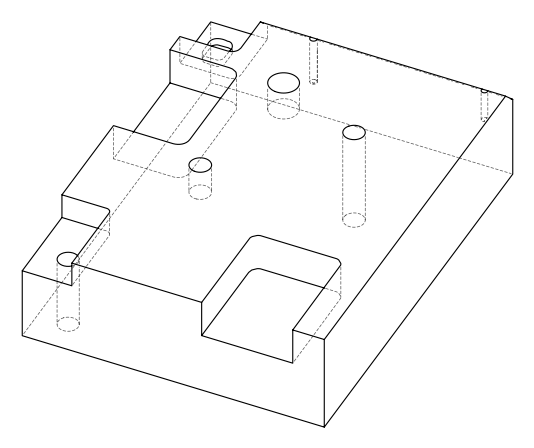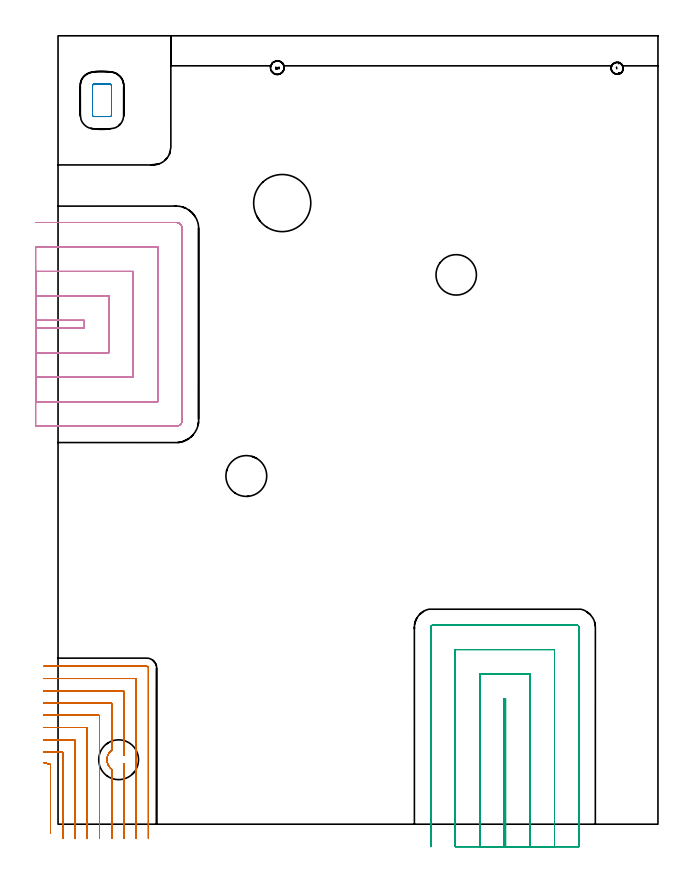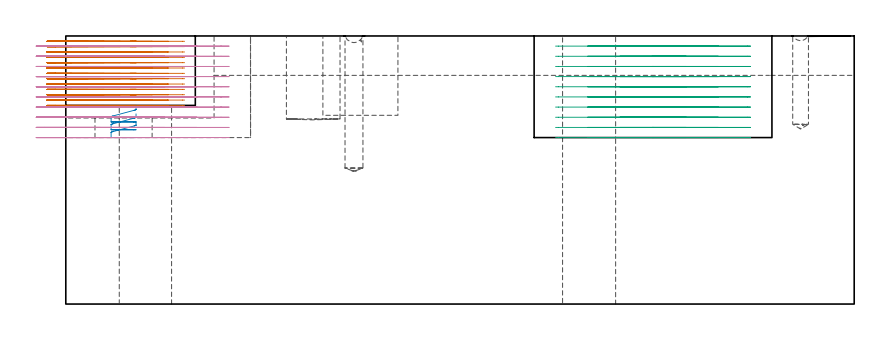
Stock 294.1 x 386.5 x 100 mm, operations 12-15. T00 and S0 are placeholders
(PLAN: 15 operations, 12 tool changes, 90.6 min)
(1 SPOT_DRILL | STEP1POCKET | NXT0321_9005460120000 | 0.03 min | 1 mm3)
(2 SPOT_DRILL_1 | STEP1POCKET_1 | NXT0321_9005460120000 | 0.03 min | 0 mm3)
(3 DRILL_THROUGH_HOLE_FROM_SOLID_MATERIAL | STEP1HOLE | UGT0301_515 | 0.43 min | 11276 mm3)
(4 DRILL_TO_ENLARGE_THROUGH_HOLE | STEP1HOLE | UGT0301_264 | 0.44 min | 19475 mm3)
(5 INDEXABLE_INSERT_DRILL_THROUGH_HOLE_FROM_SOLID | STEP1HOLE_1 | NXT0302_010 | 0.32 min | 29826 mm3)
(6 DRILL_BLIND_HOLE_INTO_CENTER | STEP1POCKET | NXT0301_038 | 0.21 min | 1735 mm3)
(7 DRILL_BLIND_HOLE_INTO_CENTER_1 | STEP1POCKET_1 | UGT0301_182 | 0.15 min | 906 mm3)
(8 INDEXABLE_INSERT_DRILL_BLIND_HOLE_FROM_SOLID | STEP1POCKET_2 | UGT0302_007 | 0.13 min | 18210 mm3)
(9 INDEXABLE_INSERT_DRILL_BLIND_HOLE_FROM_SOLID_1 | STEP1POCKET_3 | NXT0302_011 | 0.13 min | 9750 mm3)
(10 AREA_MILL | FG_CHAMFER_SURFACE | UGT0205_001 | 11.81 min | 26559 mm3)
(11 MILL_CORNER_NOTCH_RECTANGULAR | CORNER_NOTCH_RECTANGULAR | NXT0201_012 | Follow Part, ap 4, ae 75% | 7.02 min | 105842 mm3)
(12 MILL_CORNER_NOTCH_RECTANGULAR_1 | CORNER_NOTCH_RECTANGULAR_1 | NXT0201_009 | Follow Part, ap 2, ae 75% | 23.31 min | 93997 mm3)
(13 MILL_RECTANGULAR_POCKET | POCKET_RECTANGULAR_STRAIGHT | NXT0201_011 | Follow Part, ap 3, ae 75% | 0.58 min | 4043 mm3)
(14 MILL_SLOT | SLOT_PARTIAL_RECTANGULAR | NXT0201_012 | Follow Part, ap 4, ae 75% | 22.34 min | 353688 mm3)
(15 MILL_SLOT_1 | SLOT_PARTIAL_RECTANGULAR_1 | NXT0201_012 | Follow Part, ap 4, ae 75% | 23.68 min | 300731 mm3)
(TOOL NXT0321_9005460120000 | NC Spot Drill, 142deg, 12mm, Carbide, Uncoated | D12 PA142 FL30 Z2)
(TOOL UGT0301_515 | Carbide Drill 12.0 mm | D12 PA118 FL101 Z2)
(TOOL UGT0301_264 | Twist Drill 19.8 mm | D19.8 PA118 FL140 Z2)
(TOOL NXT0302_010 | Index. Insert Drill 19.5mm [880-D1950L25-05] | D19.5 PA176 FL98 Z2)
(TOOL NXT0301_038 | Carbide Drill 6.7mm [860.1-0670-034A1-MM 2214] | D6.7 PA140 FL53 Z2)
(TOOL UGT0301_182 | Twist Drill 5.9 mm | D5.9 PA118 FL55 Z2)
(TOOL UGT0302_007 | Indexable Insert Drill 28mm | D28 PA180 FL50 Z2)
(TOOL NXT0302_011 | Index. Insert Drill 20mm [880-D2000L25-05] | D20 PA176 FL100 Z2)
(TOOL UGT0205_001 | Chamfer Mill 20 x 3 x 45 deg. | D20 FL50 Z2)
(TOOL NXT0201_012 | ENDMILL 16mm [2P460-1600-NA 1630] | D16 FL38 Z6)
(TOOL NXT0201_009 | ENDMILL 8mm [2P460-0800-NA 1630] | D8 FL26 Z6)
(TOOL NXT0201_011 | ENDMILL 12mm [2P460-1200-NA 1630] | D12 FL38 Z6)
(OP 12 MILL_CORNER_NOTCH_RECTANGULAR_1)
G17 G21 G94 G90
T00 M6
G54
G17 G0 G90 X-3.7 Y-4.52 S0 M3
G43 Z110.01 H1
Z98.016
G94 G1 Y-1.52 F250.
Y29.004 F500.
G3 X-4. Y29.387 R0.4
G1 X-6.905 Y30.137 F250.
G0 Z110.01
X2.3 Y-7.
Z98.016
G1 Y-4.
Y35.004 F500.
G3 X1.904 Y35.4 R0.4
G1 X-4.
X-7. F250.
G0 Z110.01
X8.3 Y-7.
Z98.016
G1 Y-4.
Y41.004 F500.
G3 X7.904 Y41.4 R0.4
G1 X-4.
X-7. F250.
G0 Z110.01
X14.3 Y-7.
Z98.016
G1 Y-4.
Y47.004 F500.
G3 X13.904 Y47.4 R0.4
G1 X-4.
X-7. F250.
G0 Z110.01
X20.3 Y-7.
Z98.016
G1 Y-4.
Y53.003 F500.
G3 X19.903 Y53.4 R0.4
G1 X-4.
X-7. F250.
G0 Z110.01
X26.3 Y-7.
Z98.016
G1 Y-4.
Y26.97 F500.
X26.235 Y27.013
X25.787 Y27.389
G2 X24.913 Y34.778 R5.761
X26.3 Y36.231 R5.75
G1 Y53.003
Y59.003
G3 X25.903 Y59.4 R0.4
G1 X-4.
X-7. F250.
G0 Z110.01
X32.3 Y-7.
Z98.016
G1 Y-4.
Y26.475 F500.
Y29.475 F250.
G0 Z110.01
Y33.725
Z98.016
G1 Y36.725
Y65.003 F500.
G3 X31.903 Y65.4 R0.4
G1 X-4.
X-7. F250.
G0 Z110.01
X38.3 Y-7.
Z98.016
G1 Y-4.
Y71.003 F500.
G3 X37.903 Y71.4 R0.4
G1 X-4.
X-7. F250.
G0 Z110.01
X44.3 Y-7.
Z98.016
G1 Y-4.
Y76.6 F500.
G3 X43.5 Y77.4 R0.8
G1 X-4.
X-7. F250.
G0 Z110.01
X-3.7 Y-4.52
Z96.023
G1 Y-1.52
Y29.004 F500.
G3 X-4. Y29.387 R0.4
G1 X-6.905 Y30.137 F250.
G0 Z110.01
X2.3 Y-7.
Z96.023
G1 Y-4.
Y35.004 F500.
G3 X1.904 Y35.4 R0.4
G1 X-4.
X-7. F250.
G0 Z110.01
X8.3 Y-7.
Z96.023
G1 Y-4.
Y41.004 F500.
G3 X7.904 Y41.4 R0.4
G1 X-4.
X-7. F250.
G0 Z110.01
X14.3 Y-7.
Z96.023
G1 Y-4.
Y47.003 F500.
G3 X13.903 Y47.4 R0.4
G1 X-4.
X-7. F250.
G0 Z110.01
X20.3 Y-7.
Z96.023
G1 Y-4.
Y53.003 F500.
G3 X19.903 Y53.4 R0.4
G1 X-4.
X-7. F250.
G0 Z110.01
X26.3 Y-7.
Z96.023
G1 Y-4.
Y26.97 F500.
X26.235 Y27.013
X25.787 Y27.389
G2 X24.931 Y28.395 R5.761
X24.914 Y34.779 R5.761
X26.3 Y36.231 R5.75
G1 Y59.003
G3 X25.903 Y59.4 R0.4
G1 X-4.
X-7. F250.
G0 Z110.01
X32.3 Y-7.
Z96.023
G1 Y-4.
Y26.476 F500.
Y29.476 F250.
G0 Z110.01
Y33.725
Z96.023
G1 Y36.725
Y65.003 F500.
G3 X31.903 Y65.4 R0.4
G1 X-4.
X-7. F250.
G0 Z110.01
X38.3 Y-7.
Z96.023
G1 Y-4.
Y71.003 F500.
G3 X37.903 Y71.4 R0.4
G1 X-4.
X-7. F250.
G0 Z110.01
X44.3 Y-7.
Z96.023
G1 Y-4.
Y76.6 F500.
G3 X43.5 Y77.4 R0.8
G1 X-4.
X-7. F250.
G0 Z110.01
X-3.7 Y-4.52
Z94.03
G1 Y-1.52
Y29.004 F500.
G3 X-4. Y29.387 R0.4
G1 X-6.905 Y30.137 F250.
G0 Z110.01
X2.3 Y-7.
Z94.03
G1 Y-4.
Y35.004 F500.
G3 X1.904 Y35.4 R0.4
G1 X-4.
X-7. F250.
G0 Z110.01
X8.3 Y-7.
Z94.03
G1 Y-4.
Y41.004 F500.
G3 X7.904 Y41.4 R0.4
G1 X-4.
X-7. F250.
G0 Z110.01
X14.3 Y-7.
Z94.03
G1 Y-4.
Y47.004 F500.
G3 X13.904 Y47.4 R0.4
G1 X-4.
X-7. F250.
G0 Z110.01
X20.3 Y-7.
Z94.03
G1 Y-4.
Y53.003 F500.
G3 X19.903 Y53.4 R0.4
G1 X-4.
X-7. F250.
G0 Z110.01
X26.3 Y-7.
Z94.03
G1 Y-4.
Y26.97 F500.
X26.227 Y27.02
X25.787 Y27.389
G2 X24.911 Y34.775 R5.763
X25.244 Y35.227 R5.744
X26.3 Y36.231 R5.75
G1 Y59.003
G3 X25.903 Y59.4 R0.4
G1 X-4.
X-7. F250.
G0 Z110.01
X32.3 Y-7.
Z94.03
G1 Y-4.
Y26.476 F500.
Y29.476 F250.
G0 Z110.01
Y33.725
Z94.03
G1 Y36.725
Y65.003 F500.
G3 X31.903 Y65.4 R0.4
G1 X-4.
X-7. F250.
G0 Z110.01
X38.3 Y-7.
Z94.03
G1 Y-4.
Y71.003 F500.
G3 X37.903 Y71.4 R0.4
G1 X-4.
X-7. F250.
G0 Z110.01
X44.3 Y-7.
Z94.03
G1 Y-4.
Y76.6 F500.
G3 X43.5 Y77.4 R0.8
G1 X-4.
X-7. F250.
G0 Z110.01
X-3.7 Y-4.52
Z92.037
G1 Y-1.52
Y29.004 F500.
G3 X-4. Y29.387 R0.4
G1 X-6.905 Y30.137 F250.
G0 Z110.01
X2.3 Y-7.
Z92.037
G1 Y-4.
Y35.004 F500.
G3 X1.904 Y35.4 R0.4
G1 X-4.
X-7. F250.
G0 Z110.01
X8.3 Y-7.
Z92.037
G1 Y-4.
Y41.004 F500.
G3 X7.904 Y41.4 R0.4
G1 X-4.
X-7. F250.
G0 Z110.01
X14.3 Y-7.
Z92.037
G1 Y-4.
Y47.003 F500.
G3 X13.903 Y47.4 R0.4
G1 X-4.
X-7. F250.
G0 Z110.01
X20.3 Y-7.
Z92.037
G1 Y-4.
Y53.003 F500.
G3 X19.903 Y53.4 R0.4
G1 X-4.
X-7. F250.
G0 Z110.01
X26.3 Y-7.
Z92.037
G1 Y-4.
Y26.966 F500.
G2 X25.787 Y27.389 R5.761
X24.913 Y34.778 R5.763
X26.3 Y36.232 R5.744
G1 Y53.003
Y59.003
G3 X25.903 Y59.4 R0.4
G1 X-4.
X-7. F250.
G0 Z110.01
X32.3 Y-7.
Z92.037
G1 Y-4.
Y26.474 F500.
Y29.474 F250.
G0 Z110.01
Y33.725
Z92.037
G1 Y36.725
Y65.003 F500.
G3 X31.903 Y65.4 R0.4
G1 X-4.
X-7. F250.
G0 Z110.01
X38.3 Y-7.
Z92.037
G1 Y-4.
Y71.003 F500.
G3 X37.903 Y71.4 R0.4
G1 X-4.
X-7. F250.
G0 Z110.01
X44.3 Y-7.
Z92.037
G1 Y-4.
Y76.6 F500.
G3 X43.5 Y77.4 R0.8
G1 X-4.
X-7. F250.
G0 Z110.01
X-3.7 Y-4.52
Z90.044
G1 Y-1.52
Y29.004 F500.
G3 X-4. Y29.387 R0.4
G1 X-6.905 Y30.137 F250.
G0 Z110.01
X2.3 Y-7.
Z90.044
G1 Y-4.
Y35.004 F500.
G3 X1.904 Y35.4 R0.4
G1 X-4.
X-7. F250.
G0 Z110.01
X8.3 Y-7.
Z90.044
G1 Y-4.
Y41.004 F500.
G3 X7.904 Y41.4 R0.4
G1 X-4.
X-7. F250.
G0 Z110.01
X14.3 Y-7.
Z90.044
G1 Y-4.
Y47.004 F500.
G3 X13.904 Y47.4 R0.4
G1 X-4.
X-7. F250.
G0 Z110.01
X20.3 Y-7.
Z90.044
G1 Y-4.
Y53.003 F500.
G3 X19.903 Y53.4 R0.4
G1 X-4.
X-7. F250.
G0 Z110.01
X26.3 Y-7.
Z90.044
G1 Y-4.
Y26.966 F500.
G2 X25.787 Y27.389 R5.761
X24.915 Y34.781 R5.763
X26.3 Y36.232 R5.744
G1 Y59.003
G3 X25.903 Y59.4 R0.4
G1 X-4.
X-7. F250.
G0 Z110.01
X32.3 Y-7.
Z90.044
G1 Y-4.
Y26.474 F500.
Y29.474 F250.
G0 Z110.01
Y33.725
Z90.044
G1 Y36.725
Y65.003 F500.
G3 X31.903 Y65.4 R0.4
G1 X-4.
X-7. F250.
G0 Z110.01
X38.3 Y-7.
Z90.044
G1 Y-4.
Y71.003 F500.
G3 X37.903 Y71.4 R0.4
G1 X-4.
X-7. F250.
G0 Z110.01
X44.3 Y-7.
Z90.044
G1 Y-4.
Y76.6 F500.
G3 X43.5 Y77.4 R0.8
G1 X-4.
X-7. F250.
G0 Z110.01
X-3.7 Y-4.52
Z88.051
G1 Y-1.52
Y29.004 F500.
G3 X-4. Y29.387 R0.4
G1 X-6.905 Y30.137 F250.
G0 Z110.01
X2.3 Y-7.
Z88.051
G1 Y-4.
Y35.004 F500.
G3 X1.904 Y35.4 R0.4
G1 X-4.
X-7. F250.
G0 Z110.01
X8.3 Y-7.
Z88.051
G1 Y-4.
Y41.004 F500.
G3 X7.904 Y41.4 R0.4
G1 X-4.
X-7. F250.
G0 Z110.01
X14.3 Y-7.
Z88.051
G1 Y-4.
Y47.003 F500.
G3 X13.903 Y47.4 R0.4
G1 X-4.
X-7. F250.
G0 Z110.01
X20.3 Y-7.
Z88.051
G1 Y-4.
Y53.003 F500.
G3 X19.903 Y53.4 R0.4
G1 X-4.
X-7. F250.
G0 Z110.01
X26.3 Y-7.
Z88.051
G1 Y-4.
Y26.97 F500.
X26.227 Y27.02
X25.787 Y27.389
G2 X24.915 Y34.781 R5.763
X25.376 Y35.383 R5.744
X26.3 Y36.232 R5.75
G1 Y59.003
G3 X25.903 Y59.4 R0.4
G1 X-4.
X-7. F250.
G0 Z110.01
X32.3 Y-7.
Z88.051
G1 Y-4.
Y26.475 F500.
Y29.475 F250.
G0 Z110.01
Y33.725
Z88.051
G1 Y36.725
Y65.003 F500.
G3 X31.903 Y65.4 R0.4
G1 X-4.
X-7. F250.
G0 Z110.01
X38.3 Y-7.
Z88.051
G1 Y-4.
Y71.003 F500.
G3 X37.903 Y71.4 R0.4
G1 X-4.
X-7. F250.
G0 Z110.01
X44.3 Y-7.
Z88.051
G1 Y-4.
Y76.6 F500.
G3 X43.5 Y77.4 R0.8
G1 X-4.
X-7. F250.
G0 Z110.01
X-3.7 Y-4.52
Z86.058
G1 Y-1.52
Y29.004 F500.
G3 X-4. Y29.387 R0.4
G1 X-6.905 Y30.137 F250.
G0 Z110.01
X2.3 Y-7.
Z86.058
G1 Y-4.
Y35.004 F500.
G3 X1.904 Y35.4 R0.4
G1 X-4.
X-7. F250.
G0 Z110.01
X8.3 Y-7.
Z86.058
G1 Y-4.
Y41.004 F500.
G3 X7.904 Y41.4 R0.4
G1 X-4.
X-7. F250.
G0 Z110.01
X14.3 Y-7.
Z86.058
G1 Y-4.
Y47.004 F500.
G3 X13.904 Y47.4 R0.4
G1 X-4.
X-7. F250.
G0 Z110.01
X20.3 Y-7.
Z86.058
G1 Y-4.
Y53.003 F500.
G3 X19.903 Y53.4 R0.4
G1 X-4.
X-7. F250.
G0 Z110.01
X26.3 Y-7.
Z86.058
G1 Y-4.
Y26.97 F500.
X26.231 Y27.017
X25.787 Y27.389
G2 X24.495 Y34.03 R5.761
X24.913 Y34.778 R5.761
X26.3 Y36.232 R5.75
G1 Y53.003
Y59.003
G3 X25.903 Y59.4 R0.4
G1 X-4.
X-7. F250.
G0 Z110.01
X32.3 Y-7.
Z86.058
G1 Y-4.
Y26.475 F500.
Y29.475 F250.
G0 Z110.01
Y33.725
Z86.058
G1 Y36.725
Y65.003 F500.
G3 X31.903 Y65.4 R0.4
G1 X-4.
X-7. F250.
G0 Z110.01
X38.3 Y-7.
Z86.058
G1 Y-4.
Y71.003 F500.
G3 X37.903 Y71.4 R0.4
G1 X-4.
X-7. F250.
G0 Z110.01
X44.3 Y-7.
Z86.058
G1 Y-4.
Y76.6 F500.
G3 X43.5 Y77.4 R0.8
G1 X-4.
X-7. F250.
G0 Z110.01
X-3.7 Y-4.52
Z84.065
G1 Y-1.52
Y29.004 F500.
G3 X-4. Y29.387 R0.4
G1 X-6.905 Y30.137 F250.
G0 Z110.01
X2.3 Y-7.
Z84.065
G1 Y-4.
Y35.004 F500.
G3 X1.904 Y35.4 R0.4
G1 X-4.
X-7. F250.
G0 Z110.01
X8.3 Y-7.
Z84.065
G1 Y-4.
Y41.004 F500.
G3 X7.904 Y41.4 R0.4
G1 X-4.
X-7. F250.
G0 Z110.01
X14.3 Y-7.
Z84.065
G1 Y-4.
Y47.003 F500.
G3 X13.903 Y47.4 R0.4
G1 X-4.
X-7. F250.
G0 Z110.01
X20.3 Y-7.
Z84.065
G1 Y-4.
Y53.003 F500.
G3 X19.903 Y53.4 R0.4
G1 X-4.
X-7. F250.
G0 Z110.01
X26.3 Y-7.
Z84.065
G1 Y-4.
Y26.97 F500.
X26.231 Y27.017
X25.787 Y27.389
G2 X24.891 Y28.456 R5.761
X24.914 Y34.779 R5.761
X26.3 Y36.231 R5.75
G1 Y59.003
G3 X25.903 Y59.4 R0.4
G1 X-4.
X-7. F250.
G0 Z110.01
X32.3 Y-7.
Z84.065
G1 Y-4.
Y26.476 F500.
Y29.476 F250.
G0 Z110.01
Y33.725
Z84.065
G1 Y36.725
Y65.003 F500.
G3 X31.903 Y65.4 R0.4
G1 X-4.
X-7. F250.
G0 Z110.01
X38.3 Y-7.
Z84.065
G1 Y-4.
Y71.003 F500.
G3 X37.903 Y71.4 R0.4
G1 X-4.
X-7. F250.
G0 Z110.01
X44.3 Y-7.
Z84.065
G1 Y-4.
Y76.6 F500.
G3 X43.5 Y77.4 R0.8
G1 X-4.
X-7. F250.
G0 Z110.01
X-3.7 Y-4.52
Z82.072
G1 Y-1.52
Y29.004 F500.
G3 X-4. Y29.387 R0.4
G1 X-6.905 Y30.137 F250.
G0 Z110.01
X2.3 Y-7.
Z82.072
G1 Y-4.
Y35.004 F500.
G3 X1.904 Y35.4 R0.4
G1 X-4.
X-7. F250.
G0 Z110.01
X8.3 Y-7.
Z82.072
G1 Y-4.
Y41.004 F500.
G3 X7.904 Y41.4 R0.4
G1 X-4.
X-7. F250.
G0 Z110.01
X14.3 Y-7.
Z82.072
G1 Y-4.
Y47.003 F500.
G3 X13.903 Y47.4 R0.4
G1 X-4.
X-7. F250.
G0 Z110.01
X20.3 Y-7.
Z82.072
G1 Y-4.
Y53.003 F500.
G3 X19.903 Y53.4 R0.4
G1 X-4.
X-7. F250.
G0 Z110.01
X26.3 Y-7.
Z82.072
G1 Y-4.
Y26.97 F500.
X26.227 Y27.02
X25.787 Y27.389
G2 X24.911 Y34.774 R5.763
X25.262 Y35.249 R5.744
X26.3 Y36.231 R5.75
G1 Y53.003
Y59.003
G3 X25.903 Y59.4 R0.4
G1 X-4.
X-7. F250.
G0 Z110.01
X32.3 Y-7.
Z82.072
G1 Y-4.
Y26.476 F500.
Y29.476 F250.
G0 Z110.01
Y33.725
Z82.072
G1 Y36.725
Y65.003 F500.
G3 X31.903 Y65.4 R0.4
G1 X-4.
X-7. F250.
G0 Z110.01
X38.3 Y-7.
Z82.072
G1 Y-4.
Y71.003 F500.
G3 X37.903 Y71.4 R0.4
G1 X-4.
X-7. F250.
G0 Z110.01
X44.3 Y-7.
Z82.072
G1 Y-4.
Y76.6 F500.
G3 X43.5 Y77.4 R0.8
G1 X-4.
X-7. F250.
G0 Z110.01
X-3.7 Y-4.52
Z80.079
G1 Y-1.52
Y29.004 F500.
G3 X-4. Y29.387 R0.4
G1 X-6.905 Y30.137 F250.
G0 Z110.01
X2.3 Y-7.
Z80.079
G1 Y-4.
Y35.004 F500.
G3 X1.904 Y35.4 R0.4
G1 X-4.
X-7. F250.
G0 Z110.01
X8.3 Y-7.
Z80.079
G1 Y-4.
Y41.004 F500.
G3 X7.904 Y41.4 R0.4
G1 X-4.
X-7. F250.
G0 Z110.01
X14.3 Y-7.
Z80.079
G1 Y-4.
Y47.003 F500.
G3 X13.903 Y47.4 R0.4
G1 X-4.
X-7. F250.
G0 Z110.01
X20.3 Y-7.
Z80.079
G1 Y-4.
Y53.003 F500.
G3 X19.903 Y53.4 R0.4
G1 X-4.
X-7. F250.
G0 Z110.01
X26.3 Y-7.
Z80.079
G1 Y-4.
Y26.966 F500.
G2 X25.787 Y27.389 R5.761
X24.913 Y34.777 R5.763
X26.3 Y36.232 R5.744
G1 Y53.003
Y59.003
G3 X25.903 Y59.4 R0.4
G1 X-4.
X-7. F250.
G0 Z110.01
X32.3 Y-7.
Z80.079
G1 Y-4.
Y26.474 F500.
Y29.474 F250.
G0 Z110.01
Y33.725
Z80.079
G1 Y36.725
Y65.003 F500.
G3 X31.903 Y65.4 R0.4
G1 X-4.
X-7. F250.
G0 Z110.01
X38.3 Y-7.
Z80.079
G1 Y-4.
Y71.003 F500.
G3 X37.903 Y71.4 R0.4
G1 X-4.
X-7. F250.
G0 Z110.01
X44.3 Y-7.
Z80.079
G1 Y-4.
Y76.6 F500.
G3 X43.5 Y77.4 R0.8
G1 X-4.
X-7. F250.
G0 Z110.01
X-3.7 Y-4.52
Z78.086
G1 Y-1.52
Y29.004 F500.
G3 X-4. Y29.387 R0.4
G1 X-6.905 Y30.137 F250.
G0 Z110.01
X2.3 Y-7.
Z78.086
G1 Y-4.
Y35.004 F500.
G3 X1.904 Y35.4 R0.4
G1 X-4.
X-7. F250.
G0 Z110.01
X8.3 Y-7.
Z78.086
G1 Y-4.
Y41.004 F500.
G3 X7.904 Y41.4 R0.4
G1 X-4.
X-7. F250.
G0 Z110.01
X14.3 Y-7.
Z78.086
G1 Y-4.
Y47.003 F500.
G3 X13.903 Y47.4 R0.4
G1 X-4.
X-7. F250.
G0 Z110.01
X20.3 Y-7.
Z78.086
G1 Y-4.
Y53.003 F500.
G3 X19.903 Y53.4 R0.4
G1 X-4.
X-7. F250.
G0 Z110.01
X26.3 Y-7.
Z78.086
G1 Y-4.
Y26.966 F500.
G2 X25.787 Y27.389 R5.761
X24.915 Y34.78 R5.763
X26.3 Y36.232 R5.744
G1 Y53.003
Y59.003
G3 X25.903 Y59.4 R0.4
G1 X-4.
X-7. F250.
G0 Z110.01
X32.3 Y-7.
Z78.086
G1 Y-4.
Y26.474 F500.
Y29.474 F250.
G0 Z110.01
Y33.725
Z78.086
G1 Y36.725
Y65.003 F500.
G3 X31.903 Y65.4 R0.4
G1 X-4.
X-7. F250.
G0 Z110.01
X38.3 Y-7.
Z78.086
G1 Y-4.
Y71.003 F500.
G3 X37.903 Y71.4 R0.4
G1 X-4.
X-7. F250.
G0 Z110.01
X44.3 Y-7.
Z78.086
G1 Y-4.
Y76.6 F500.
G3 X43.5 Y77.4 R0.8
G1 X-4.
X-7. F250.
G0 Z110.01
X-3.7 Y-4.52
Z76.093
G1 Y-1.52
Y29.004 F500.
G3 X-4. Y29.387 R0.4
G1 X-6.905 Y30.137 F250.
G0 Z110.01
X2.3 Y-7.
Z76.093
G1 Y-4.
Y35.004 F500.
G3 X1.904 Y35.4 R0.4
G1 X-4.
X-7. F250.
G0 Z110.01
X8.3 Y-7.
Z76.093
G1 Y-4.
Y41.004 F500.
G3 X7.904 Y41.4 R0.4
G1 X-4.
X-7. F250.
G0 Z110.01
X14.3 Y-7.
Z76.093
G1 Y-4.
Y47.003 F500.
G3 X13.903 Y47.4 R0.4
G1 X-4.
X-7. F250.
G0 Z110.01
X20.3 Y-7.
Z76.093
G1 Y-4.
Y53.003 F500.
G3 X19.903 Y53.4 R0.4
G1 X-4.
X-7. F250.
G0 Z110.01
X26.3 Y-7.
Z76.093
G1 Y-4.
Y26.97 F500.
X26.227 Y27.02
X25.787 Y27.389
G2 X24.915 Y34.78 R5.763
X25.374 Y35.382 R5.744
X26.3 Y36.232 R5.75
G1 Y59.003
G3 X25.903 Y59.4 R0.4
G1 X-4.
X-7. F250.
G0 Z110.01
X32.3 Y-7.
Z76.093
G1 Y-4.
Y26.475 F500.
Y29.475 F250.
G0 Z110.01
Y33.725
Z76.093
G1 Y36.725
Y65.003 F500.
G3 X31.903 Y65.4 R0.4
G1 X-4.
X-7. F250.
G0 Z110.01
X38.3 Y-7.
Z76.093
G1 Y-4.
Y71.003 F500.
G3 X37.903 Y71.4 R0.4
G1 X-4.
X-7. F250.
G0 Z110.01
X44.3 Y-7.
Z76.093
G1 Y-4.
Y76.6 F500.
G3 X43.5 Y77.4 R0.8
G1 X-4.
X-7. F250.
G0 Z110.01
X-3.7 Y-4.52
Z74.1
G1 Y-1.52
Y29.004 F500.
G3 X-4. Y29.387 R0.4
G1 X-6.905 Y30.137 F250.
G0 Z110.01
X2.3 Y-7.
Z74.1
G1 Y-4.
Y35.004 F500.
G3 X1.904 Y35.4 R0.4
G1 X-4.
X-7. F250.
G0 Z110.01
X8.3 Y-7.
Z74.1
G1 Y-4.
Y41.004 F500.
G3 X7.904 Y41.4 R0.4
G1 X-4.
X-7. F250.
G0 Z110.01
X14.3 Y-7.
Z74.1
G1 Y-4.
Y47.003 F500.
G3 X13.903 Y47.4 R0.4
G1 X-4.
X-7. F250.
G0 Z110.01
X20.3 Y-7.
Z74.1
G1 Y-4.
Y53.003 F500.
G3 X19.903 Y53.4 R0.4
G1 X-4.
X-7. F250.
G0 Z110.01
X26.3 Y-7.
Z74.1
G1 Y-4.
Y26.97 F500.
X26.227 Y27.02
X25.787 Y27.389
G2 X24.758 Y34.53 R5.761
X24.915 Y34.781 R5.761
X26.278 Y36.215 R5.75
G1 X26.3 Y36.23
Y59.003
G3 X25.903 Y59.4 R0.4
G1 X-4.
X-7. F250.
G0 Z110.01
X32.3 Y-7.
Z74.1
G1 Y-4.
Y26.475 F500.
Y29.475 F250.
G0 Z110.01
Y33.72
Z74.1
G1 Y36.72
Y65.003 F500.
G3 X31.903 Y65.4 R0.4
G1 X-4.
X-7. F250.
G0 Z110.01
X38.3 Y-7.
Z74.1
G1 Y-4.
Y71.003 F500.
G3 X37.903 Y71.4 R0.4
G1 X-4.
X-7. F250.
G0 Z110.01
X44.3 Y-7.
Z74.1
G1 Y-4.
Y76.6 F500.
G3 X43.5 Y77.4 R0.8
G1 X-4.
X-7. F250.
G0 Z110.01
M5
M2
(OP 13 MILL_RECTANGULAR_POCKET)
G17 G21 G94 G90
T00 M6
G54
G17 G0 G90 X26.2 Y357.292 S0 M3
G43 Z110.01 H1
Z73.848
G94 G1 Y362. Z72.587 F250.
Y362.09 Z72.563
X26.147 Y362.299 Z72.505
X26.041 Y362.488 Z72.447
X25.888 Y362.641 Z72.389
X25.699 Y362.747 Z72.331
X25.49 Y362.8 Z72.273
X17.61 Z70.162
X17.401 Y362.747 Z70.104
X17.212 Y362.641 Z70.046
X17.059 Y362.488 Z69.988
X16.953 Y362.299 Z69.93
X16.9 Y362.09 Z69.872
Y362. Z69.848
Y354.85 Z67.932
Y347.7 F500.
G3 X17.7 Y346.9 R0.8
G1 X25.4
G3 X26.2 Y347.7 R0.8
G1 Y362.
G3 X25.4 Y362.8 R0.8
G1 X17.7
G3 X16.9 Y362. R0.8
G1 Y354.85
Y353.85
G0 X26.2 Y357.292 Z70.932
G1 Y362. Z69.671 F250.
Y362.09 Z69.647
X26.147 Y362.299 Z69.589
X26.041 Y362.488 Z69.531
X25.888 Y362.641 Z69.473
X25.699 Y362.747 Z69.415
X25.49 Y362.8 Z69.357
X17.61 Z67.246
X17.401 Y362.747 Z67.188
X17.212 Y362.641 Z67.13
X17.059 Y362.488 Z67.072
X16.953 Y362.299 Z67.014
X16.9 Y362.09 Z66.956
Y362. Z66.932
Y354.85 Z65.016
Y347.7 F500.
G3 X17.7 Y346.9 R0.8
G1 X25.4
G3 X26.2 Y347.7 R0.8
G1 Y362.
G3 X25.4 Y362.8 R0.8
G1 X17.7
G3 X16.9 Y362. R0.8
G1 Y354.85
Y353.85
G0 X26.2 Y357.292 Z68.016
G1 Y362. Z66.755 F250.
Y362.09 Z66.731
X26.147 Y362.299 Z66.673
X26.041 Y362.488 Z66.615
X25.888 Y362.641 Z66.557
X25.699 Y362.747 Z66.499
X25.49 Y362.8 Z66.441
X17.61 Z64.33
X17.401 Y362.747 Z64.272
X17.212 Y362.641 Z64.214
X17.059 Y362.488 Z64.156
X16.953 Y362.299 Z64.098
X16.9 Y362.09 Z64.04
Y362. Z64.016
Y354.85 Z62.1
Y347.7 F500.
G3 X17.7 Y346.9 R0.8
G1 X25.4
G3 X26.2 Y347.7 R0.8
G1 Y362.
G3 X25.4 Y362.8 R0.8
G1 X17.7
G3 X16.9 Y362. R0.8
G1 Y354.85
Y353.85
G0 Z110.01
M5
M2
(OP 14 MILL_SLOT)
G17 G21 G94 G90
T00 M6
G54
G17 G0 G90 X219.4 Y-11. S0 M3
G43 Z110.01 H1
Z96.218
G94 G1 Y-8. F250.
Y61.6 F500.
X218.7
Y-8.
Y-11. F250.
X231.4
Y-8.
Y73.6 F500.
X206.7
Y-8.
Y-11. F250.
X243.4
Y-8.
Y85.6 F500.
X194.7
Y-8.
Y-11. F250.
X255.4
Y-8.
Y96.5 F500.
G3 X254.3 Y97.6 R1.1
G1 X183.8
G3 X182.7 Y96.5 R1.1
G1 Y-8.
Y-11. F250.
G0 X219.4 Z92.428
G1 Y-8.
Y61.6 F500.
X218.7
Y-8.
Y-11. F250.
X231.4
Y-8.
Y73.6 F500.
X206.7
Y-8.
Y-11. F250.
X243.4
Y-8.
Y85.6 F500.
X194.7
Y-8.
Y-11. F250.
X255.4
Y-8.
Y96.5 F500.
G3 X254.3 Y97.6 R1.1
G1 X183.8
G3 X182.7 Y96.5 R1.1
G1 Y-8.
Y-11. F250.
G0 X219.4 Z88.637
G1 Y-8.
Y61.6 F500.
X218.7
Y-8.
Y-11. F250.
X231.4
Y-8.
Y73.6 F500.
X206.7
Y-8.
Y-11. F250.
X243.4
Y-8.
Y85.6 F500.
X194.7
Y-8.
Y-11. F250.
X255.4
Y-8.
Y96.5 F500.
G3 X254.3 Y97.6 R1.1
G1 X183.8
G3 X182.7 Y96.5 R1.1
G1 Y-8.
Y-11. F250.
G0 X219.4 Z84.846
G1 Y-8.
Y61.6 F500.
X218.7
Y-8.
Y-11. F250.
X231.4
Y-8.
Y73.6 F500.
X206.7
Y-8.
Y-11. F250.
X243.4
Y-8.
Y85.6 F500.
X194.7
Y-8.
Y-11. F250.
X255.4
Y-8.
Y96.5 F500.
G3 X254.3 Y97.6 R1.1
G1 X183.8
G3 X182.7 Y96.5 R1.1
G1 Y-8.
Y-11. F250.
G0 X219.4 Z81.055
G1 Y-8.
Y61.6 F500.
X218.7
Y-8.
Y-11. F250.
X231.4
Y-8.
Y73.6 F500.
X206.7
Y-8.
Y-11. F250.
X243.4
Y-8.
Y85.6 F500.
X194.7
Y-8.
Y-11. F250.
X255.4
Y-8.
Y96.5 F500.
G3 X254.3 Y97.6 R1.1
G1 X183.8
G3 X182.7 Y96.5 R1.1
G1 Y-8.
Y-11. F250.
G0 X219.4 Z77.264
G1 Y-8.
Y61.6 F500.
X218.7
Y-8.
Y-11. F250.
X231.4
Y-8.
Y73.6 F500.
X206.7
Y-8.
Y-11. F250.
X243.4
Y-8.
Y85.6 F500.
X194.7
Y-8.
Y-11. F250.
X255.4
Y-8.
Y96.5 F500.
G3 X254.3 Y97.6 R1.1
G1 X183.8
G3 X182.7 Y96.5 R1.1
G1 Y-8.
Y-11. F250.
G0 X219.4 Z73.473
G1 Y-8.
Y61.6 F500.
X218.7
Y-8.
Y-11. F250.
X231.4
Y-8.
Y73.6 F500.
X206.7
Y-8.
Y-11. F250.
X243.4
Y-8.
Y85.6 F500.
X194.7
Y-8.
Y-11. F250.
X255.4
Y-8.
Y96.5 F500.
G3 X254.3 Y97.6 R1.1
G1 X183.8
G3 X182.7 Y96.5 R1.1
G1 Y-8.
Y-11. F250.
G0 X219.4 Z69.682
G1 Y-8.
Y61.6 F500.
X218.7
Y-8.
Y-11. F250.
X231.4
Y-8.
Y73.6 F500.
X206.7
Y-8.
Y-11. F250.
X243.4
Y-8.
Y85.6 F500.
X194.7
Y-8.
Y-11. F250.
X255.4
Y-8.
Y96.5 F500.
G3 X254.3 Y97.6 R1.1
G1 X183.8
G3 X182.7 Y96.5 R1.1
G1 Y-8.
Y-11. F250.
G0 X219.4 Z65.891
G1 Y-8.
Y61.6 F500.
X218.7
Y-8.
Y-11. F250.
X231.4
Y-8.
Y73.6 F500.
X206.7
Y-8.
Y-11. F250.
X243.4
Y-8.
Y85.6 F500.
X194.7
Y-8.
Y-11. F250.
X255.4
Y-8.
Y96.5 F500.
G3 X254.3 Y97.6 R1.1
G1 X183.8
G3 X182.7 Y96.5 R1.1
G1 Y-8.
Y-11. F250.
G0 X219.4 Z62.1
G1 Y-8.
Y61.6 F500.
X218.7
Y-8.
Y-11. F250.
X231.4
Y-8.
Y73.6 F500.
X206.7
Y-8.
Y-11. F250.
X243.4
Y-8.
Y85.6 F500.
X194.7
Y-8.
Y-11. F250.
X255.4
Y-8.
Y96.5 F500.
G3 X254.3 Y97.6 R1.1
G1 X183.8
G3 X182.7 Y96.5 R1.1
G1 Y-8.
Y-11. F250.
G0 Z110.01
M5
M2
(OP 15 MILL_SLOT_1)
G17 G21 G94 G90
T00 M6
G54
G17 G0 G90 X-11. Y243.1 S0 M3
G43 Z110.01 H1
Z96.218
G94 G1 X-8. F250.
X12.9 F500.
Y247.
X-8.
X-11. F250.
Y231.1
X-8.
X24.9 F500.
Y259.
X-8.
X-11. F250.
Y219.1
X-8.
X36.9 F500.
Y271.
X-8.
X-11. F250.
Y207.1
X-8.
X48.9 F500.
Y283.
X-8.
X-11. F250.
Y195.1
X-8.
X57.9 F500.
G3 X60.9 Y198.1 R3.
G1 Y292.
G3 X57.9 Y295. R3.
G1 X-8.
X-11. F250.
G0 Y243.1 Z92.428
G1 X-8.
X12.9 F500.
Y247.
X-8.
X-11. F250.
Y231.1
X-8.
X24.9 F500.
Y259.
X-8.
X-11. F250.
Y219.1
X-8.
X36.9 F500.
Y271.
X-8.
X-11. F250.
Y207.1
X-8.
X48.9 F500.
Y283.
X-8.
X-11. F250.
Y195.1
X-8.
X57.9 F500.
G3 X60.9 Y198.1 R3.
G1 Y292.
G3 X57.9 Y295. R3.
G1 X-8.
X-11. F250.
G0 Y243.1 Z88.637
G1 X-8.
X12.9 F500.
Y247.
X-8.
X-11. F250.
Y231.1
X-8.
X24.9 F500.
Y259.
X-8.
X-11. F250.
Y219.1
X-8.
X36.9 F500.
Y271.
X-8.
X-11. F250.
Y207.1
X-8.
X48.9 F500.
Y283.
X-8.
X-11. F250.
Y195.1
X-8.
X57.9 F500.
G3 X60.9 Y198.1 R3.
G1 Y292.
G3 X57.9 Y295. R3.
G1 X-8.
X-11. F250.
G0 Y243.1 Z84.846
G1 X-8.
X12.9 F500.
Y247.
X-8.
X-11. F250.
Y231.1
X-8.
X24.9 F500.
Y259.
X-8.
X-11. F250.
Y219.1
X-8.
X36.9 F500.
Y271.
X-8.
X-11. F250.
Y207.1
X-8.
X48.9 F500.
Y283.
X-8.
X-11. F250.
Y195.1
X-8.
X57.9 F500.
G3 X60.9 Y198.1 R3.
G1 Y292.
G3 X57.9 Y295. R3.
G1 X-8.
X-11. F250.
G0 Y243.1 Z81.055
G1 X-8.
X12.9 F500.
Y247.
X-8.
X-11. F250.
Y231.1
X-8.
X24.9 F500.
Y259.
X-8.
X-11. F250.
Y219.1
X-8.
X36.9 F500.
Y271.
X-8.
X-11. F250.
Y207.1
X-8.
X48.9 F500.
Y283.
X-8.
X-11. F250.
Y195.1
X-8.
X57.9 F500.
G3 X60.9 Y198.1 R3.
G1 Y292.
G3 X57.9 Y295. R3.
G1 X-8.
X-11. F250.
G0 Y243.1 Z77.264
G1 X-8.
X12.9 F500.
Y247.
X-8.
X-11. F250.
Y231.1
X-8.
X24.9 F500.
Y259.
X-8.
X-11. F250.
Y219.1
X-8.
X36.9 F500.
Y271.
X-8.
X-11. F250.
Y207.1
X-8.
X48.9 F500.
Y283.
X-8.
X-11. F250.
Y195.1
X-8.
X57.9 F500.
G3 X60.9 Y198.1 R3.
G1 Y292.
G3 X57.9 Y295. R3.
G1 X-8.
X-11. F250.
G0 Y243.1 Z73.473
G1 X-8.
X12.9 F500.
Y247.
X-8.
X-11. F250.
Y231.1
X-8.
X24.9 F500.
Y259.
X-8.
X-11. F250.
Y219.1
X-8.
X36.9 F500.
Y271.
X-8.
X-11. F250.
Y207.1
X-8.
X48.9 F500.
Y283.
X-8.
X-11. F250.
Y195.1
X-8.
X57.9 F500.
G3 X60.9 Y198.1 R3.
G1 Y292.
G3 X57.9 Y295. R3.
G1 X-8.
X-11. F250.
G0 Y243.1 Z69.682
G1 X-8.
X12.9 F500.
Y247.
X-8.
X-11. F250.
Y231.1
X-8.
X24.9 F500.
Y259.
X-8.
X-11. F250.
Y219.1
X-8.
X36.9 F500.
Y271.
X-8.
X-11. F250.
Y207.1
X-8.
X48.9 F500.
Y283.
X-8.
X-11. F250.
Y195.1
X-8.
X57.9 F500.
G3 X60.9 Y198.1 R3.
G1 Y292.
G3 X57.9 Y295. R3.
G1 X-8.
X-11. F250.
G0 Y243.1 Z65.891
G1 X-8.
X12.9 F500.
Y247.
X-8.
X-11. F250.
Y231.1
X-8.
X24.9 F500.
Y259.
X-8.
X-11. F250.
Y219.1
X-8.
X36.9 F500.
Y271.
X-8.
X-11. F250.
Y207.1
X-8.
X48.9 F500.
Y283.
X-8.
X-11. F250.
Y195.1
X-8.
X57.9 F500.
G3 X60.9 Y198.1 R3.
G1 Y292.
G3 X57.9 Y295. R3.
G1 X-8.
X-11. F250.
G0 Y243.1 Z62.1
G1 X-8.
X12.9 F500.
Y247.
X-8.
X-11. F250.
Y231.1
X-8.
X24.9 F500.
Y259.
X-8.
X-11. F250.
Y219.1
X-8.
X36.9 F500.
Y271.
X-8.
X-11. F250.
Y207.1
X-8.
X48.9 F500.
Y283.
X-8.
X-11. F250.
Y195.1
X-8.
X57.9 F500.
G3 X60.9 Y198.1 R3.
G1 Y292.
G3 X57.9 Y295. R3.
G1 X-8.
X-11. F250.
G0 Z110.01
M5
M2
